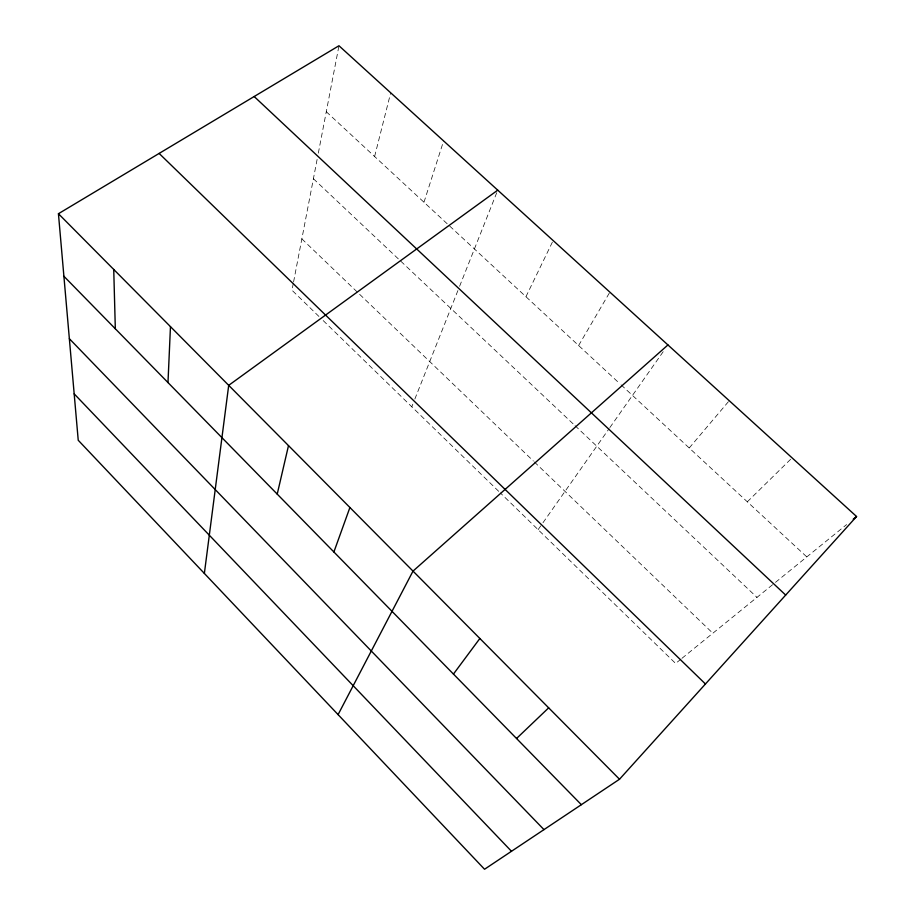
<?xml version="1.0" encoding="UTF-8"?>
<svg xmlns="http://www.w3.org/2000/svg" width="915" height="915" viewBox="0 0 915 915"><rect width="100%" height="100%" fill="white"/><g stroke="black" fill="none" stroke-linecap="round" stroke-linejoin="round"><path stroke-width="0.69" stroke-dasharray="4.58 3.43" d="M293.315 283.318L291.976 290.227L319.152 316.659M293.578 281.934L317.288 158.524M318.329 153.137L338.962 45.75M374.612 156.511L390.694 92.804M423.977 202.249L443.615 140.921M411.784 406.786L412.814 404.201M414.85 399.054L459.09 287.584M459.604 286.281L497.749 190.16M525.942 296.712L553.152 240.554M578.623 345.515L609.859 292.137M538.1 529.671L542.172 523.883M542.984 522.717L609.047 428.723M609.87 427.557L663.901 350.685M689.224 447.995L729.244 400.701M747.315 501.809L792.093 457.866M680.909 659.155L675.625 663.455L500.345 492.933M681.972 658.297L774.399 583.232M775.485 582.352L846.604 524.581M326.289 111.733L620.038 383.9M621.079 384.849L806.801 556.915M313.41 178.734L574.025 424.697M575.055 425.681L756.98 597.381M301.847 238.884L533.354 461M534.371 461.984L712.842 633.226M323.178 320.57L499.327 491.938"/><path stroke-width="1.37" d="M167.983 382.562L170.464 326.644M204.365 573.442L228.704 385.341L497.749 190.16M277.222 494.111L288.5 445.605M333.895 551.985L349.907 507.505M338.093 714.615L413.008 571.109L667.939 344.944M453.451 674.069L479.86 638.487M619.512 779.237L856.566 516.506L338.962 45.75L58.434 213.721L78.233 440.264L484.55 869.25L619.512 779.237L58.434 213.721M516.54 738.496L548.668 707.844M853.238 519.194L856.566 516.506M254.164 96.521L785.676 595.059M159.13 153.434L705.454 683.985M63.901 276.273L581.357 804.685M69.357 338.699L543.968 829.619M74.184 393.862L511.485 851.282M113.734 269.456L115.324 328.782"/></g></svg>
